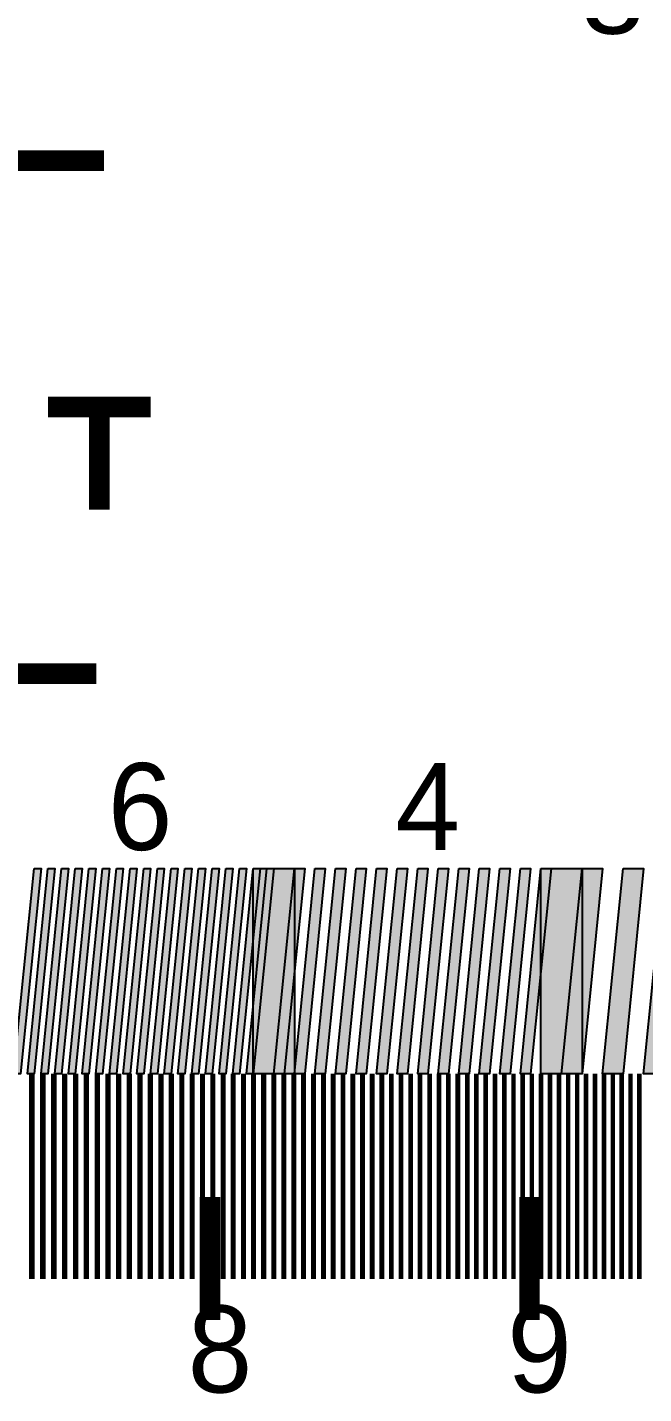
# Model space of a CAD drawing. Header units: millimetres. Extents: x 0 to 1582, y 0 to 984.
# Drawn here: x 911.1 to 1031.1, y 181.9 to 448.3 of the extents above; entities that cross this region are included whole.
import ezdxf

# ---------------------------------------------------------------- set-up
doc = ezdxf.new("R2010")
doc.units = ezdxf.units.MM
for name, color, linetype in [('LABELS', 7, 'Continuous'), ('PERIPHERY', 7, 'Continuous'), ('SFR', 7, 'Continuous')]:
    doc.layers.add(name, color=color, linetype=linetype)

msp = doc.modelspace()

# ---------------------------------------------------------------- hatches: boundary and pattern name
at = {"layer": 'PERIPHERY', "true_color": 0x000000}
h = msp.add_hatch(color=7, dxfattribs=at)
h.dxf.hatch_style = 1
h.paths.add_polyline_path([(912.45, 284.25), (913.79, 284.25), (909.78, 244.25), (908.45, 244.25), (912.45, 284.25)])
h = msp.add_hatch(color=7, dxfattribs=at)
h.dxf.hatch_style = 1
h.paths.add_polyline_path([(915.12, 284.25), (916.45, 284.25), (912.45, 244.25), (911.12, 244.25), (915.12, 284.25)])
h = msp.add_hatch(color=7, dxfattribs=at)
h.dxf.hatch_style = 1
h.paths.add_polyline_path([(917.79, 284.25), (919.12, 284.25), (915.12, 244.25), (913.79, 244.25), (917.79, 284.25)])
h = msp.add_hatch(color=7, dxfattribs=at)
h.dxf.hatch_style = 1
h.paths.add_polyline_path([(920.45, 284.25), (921.78, 284.25), (917.79, 244.25), (916.45, 244.25), (920.45, 284.25)])
h = msp.add_hatch(color=7, dxfattribs=at)
h.dxf.hatch_style = 1
h.paths.add_polyline_path([(923.12, 284.25), (924.45, 284.25), (920.45, 244.25), (919.12, 244.25), (923.12, 284.25)])
h = msp.add_hatch(color=7, dxfattribs=at)
h.dxf.hatch_style = 1
h.paths.add_polyline_path([(925.78, 284.25), (927.12, 284.25), (923.12, 244.25), (921.78, 244.25), (925.78, 284.25)])
h = msp.add_hatch(color=7, dxfattribs=at)
h.dxf.hatch_style = 1
h.paths.add_polyline_path([(928.45, 284.25), (929.78, 284.25), (925.78, 244.25), (924.45, 244.25), (928.45, 284.25)])
h = msp.add_hatch(color=7, dxfattribs=at)
h.dxf.hatch_style = 1
h.paths.add_polyline_path([(931.12, 284.25), (932.45, 284.25), (928.45, 244.25), (927.12, 244.25), (931.12, 284.25)])
h = msp.add_hatch(color=7, dxfattribs=at)
h.dxf.hatch_style = 1
h.paths.add_polyline_path([(933.78, 284.25), (935.12, 284.25), (931.12, 244.25), (929.78, 244.25), (933.78, 284.25)])
h = msp.add_hatch(color=7, dxfattribs=at)
h.dxf.hatch_style = 1
h.paths.add_polyline_path([(936.45, 284.25), (937.78, 284.25), (933.78, 244.25), (932.45, 244.25), (936.45, 284.25)])
h = msp.add_hatch(color=7, dxfattribs=at)
h.dxf.hatch_style = 1
h.paths.add_polyline_path([(939.12, 284.25), (940.45, 284.25), (936.45, 244.25), (935.12, 244.25), (939.12, 284.25)])
h = msp.add_hatch(color=7, dxfattribs=at)
h.dxf.hatch_style = 1
h.paths.add_polyline_path([(941.78, 284.25), (943.12, 284.25), (939.11, 244.25), (937.78, 244.25), (941.78, 284.25)])
h = msp.add_hatch(color=7, dxfattribs=at)
h.dxf.hatch_style = 1
h.paths.add_polyline_path([(944.45, 284.25), (945.78, 284.25), (941.78, 244.25), (940.45, 244.25), (944.45, 284.25)])
h = msp.add_hatch(color=7, dxfattribs=at)
h.dxf.hatch_style = 1
h.paths.add_polyline_path([(947.12, 284.25), (948.45, 284.25), (944.45, 244.25), (943.12, 244.25), (947.12, 284.25)])
h = msp.add_hatch(color=7, dxfattribs=at)
h.dxf.hatch_style = 1
h.paths.add_polyline_path([(949.78, 284.25), (951.11, 284.25), (947.12, 244.25), (945.78, 244.25), (949.78, 284.25)])
h = msp.add_hatch(color=7, dxfattribs=at)
h.dxf.hatch_style = 1
h.paths.add_polyline_path([(952.45, 284.25), (953.78, 284.25), (949.78, 244.25), (948.45, 244.25), (952.45, 284.25)])
h = msp.add_hatch(color=7, dxfattribs=at)
h.dxf.hatch_style = 1
h.paths.add_polyline_path([(955.11, 284.25), (956.45, 284.25), (952.45, 244.25), (951.12, 244.25), (955.11, 284.25)])
h = msp.add_hatch(color=7, dxfattribs=at)
h.dxf.hatch_style = 1
h.paths.add_polyline_path([(957.78, 284.25), (959.12, 284.25), (955.11, 244.25), (953.78, 244.25), (957.78, 284.25)])
h = msp.add_hatch(color=7, dxfattribs=at)
h.dxf.hatch_style = 1
h.paths.add_polyline_path([(955.12, 284.25), (963.12, 284.25), (963.12, 244.25), (955.12, 244.25), (955.12, 284.25)])
h = msp.add_hatch(color=7, dxfattribs=at)
h.dxf.hatch_style = 1
h.paths.add_polyline_path([(963.12, 284.25), (965.12, 284.25), (961.12, 244.25), (959.12, 244.25), (963.12, 284.25)])
h = msp.add_hatch(color=7, dxfattribs=at)
h.dxf.hatch_style = 1
h.paths.add_polyline_path([(967.12, 284.25), (969.12, 284.25), (965.12, 244.25), (963.12, 244.25), (967.12, 284.25)])
h = msp.add_hatch(color=7, dxfattribs=at)
h.dxf.hatch_style = 1
h.paths.add_polyline_path([(971.12, 284.25), (973.12, 284.25), (969.12, 244.25), (967.12, 244.25), (971.12, 284.25)])
h = msp.add_hatch(color=7, dxfattribs=at)
h.dxf.hatch_style = 1
h.paths.add_polyline_path([(975.12, 284.25), (977.12, 284.25), (973.12, 244.25), (971.12, 244.25), (975.12, 284.25)])
h = msp.add_hatch(color=7, dxfattribs=at)
h.dxf.hatch_style = 1
h.paths.add_polyline_path([(979.12, 284.25), (981.12, 284.25), (977.12, 244.25), (975.12, 244.25), (979.12, 284.25)])
h = msp.add_hatch(color=7, dxfattribs=at)
h.dxf.hatch_style = 1
h.paths.add_polyline_path([(983.12, 284.25), (985.12, 284.25), (981.12, 244.25), (979.12, 244.25), (983.12, 284.25)])
h = msp.add_hatch(color=7, dxfattribs=at)
h.dxf.hatch_style = 1
h.paths.add_polyline_path([(987.12, 284.25), (989.12, 284.25), (985.12, 244.25), (983.12, 244.25), (987.12, 284.25)])
h = msp.add_hatch(color=7, dxfattribs=at)
h.dxf.hatch_style = 1
h.paths.add_polyline_path([(991.12, 284.25), (993.12, 284.25), (989.12, 244.25), (987.12, 244.25), (991.12, 284.25)])
h = msp.add_hatch(color=7, dxfattribs=at)
h.dxf.hatch_style = 1
h.paths.add_polyline_path([(995.12, 284.25), (997.12, 284.25), (993.12, 244.25), (991.12, 244.25), (995.12, 284.25)])
h = msp.add_hatch(color=7, dxfattribs=at)
h.dxf.hatch_style = 1
h.paths.add_polyline_path([(999.12, 284.25), (1001.12, 284.25), (997.12, 244.25), (995.12, 244.25), (999.12, 284.25)])
h = msp.add_hatch(color=7, dxfattribs=at)
h.dxf.hatch_style = 1
h.paths.add_polyline_path([(1003.12, 284.25), (1005.12, 284.25), (1001.12, 244.25), (999.12, 244.25), (1003.12, 284.25)])
h = msp.add_hatch(color=7, dxfattribs=at)
h.dxf.hatch_style = 1
h.paths.add_polyline_path([(1007.12, 284.25), (1009.12, 284.25), (1005.12, 244.25), (1003.12, 244.25), (1007.12, 284.25)])
h = msp.add_hatch(color=7, dxfattribs=at)
h.dxf.hatch_style = 1
h.paths.add_polyline_path([(1011.12, 284.25), (1013.12, 284.25), (1009.12, 244.25), (1007.12, 244.25), (1011.12, 284.25)])
h = msp.add_hatch(color=7, dxfattribs=at)
h.dxf.hatch_style = 1
h.paths.add_polyline_path([(1011.12, 284.25), (1019.12, 284.25), (1019.12, 244.25), (1011.12, 244.25), (1011.12, 284.25)])
h = msp.add_hatch(color=7, dxfattribs=at)
h.dxf.hatch_style = 1
h.paths.add_polyline_path([(1019.12, 284.25), (1023.12, 284.25), (1019.12, 244.25), (1015.12, 244.25), (1019.12, 284.25)])
h = msp.add_hatch(color=7, dxfattribs=at)
h.dxf.hatch_style = 1
h.paths.add_polyline_path([(1027.12, 284.25), (1031.12, 284.25), (1027.12, 244.25), (1023.12, 244.25), (1027.12, 284.25)])
h = msp.add_hatch(color=7, dxfattribs=at)
h.dxf.hatch_style = 1
h.paths.add_polyline_path([(1035.12, 284.25), (1039.12, 284.25), (1035.12, 244.25), (1031.12, 244.25), (1035.12, 284.25)])

# ---------------------------------------------------------------- linework, layer by layer
at = {"layer": 'PERIPHERY', "color": 250}
for points in [[(912.45, 284.25), (913.79, 284.25), (909.78, 244.25), (908.45, 244.25), (912.45, 284.25)], [(915.12, 284.25), (916.45, 284.25), (912.45, 244.25), (911.12, 244.25), (915.12, 284.25)], [(917.79, 284.25), (919.12, 284.25), (915.12, 244.25), (913.79, 244.25), (917.79, 284.25)], [(920.45, 284.25), (921.78, 284.25), (917.79, 244.25), (916.45, 244.25), (920.45, 284.25)], [(923.12, 284.25), (924.45, 284.25), (920.45, 244.25), (919.12, 244.25), (923.12, 284.25)], [(925.78, 284.25), (927.12, 284.25), (923.12, 244.25), (921.78, 244.25), (925.78, 284.25)], [(928.45, 284.25), (929.78, 284.25), (925.78, 244.25), (924.45, 244.25), (928.45, 284.25)], [(931.12, 284.25), (932.45, 284.25), (928.45, 244.25), (927.12, 244.25), (931.12, 284.25)], [(933.78, 284.25), (935.12, 284.25), (931.12, 244.25), (929.78, 244.25), (933.78, 284.25)], [(936.45, 284.25), (937.78, 284.25), (933.78, 244.25), (932.45, 244.25), (936.45, 284.25)], [(939.12, 284.25), (940.45, 284.25), (936.45, 244.25), (935.12, 244.25), (939.12, 284.25)], [(941.78, 284.25), (943.12, 284.25), (939.11, 244.25), (937.78, 244.25), (941.78, 284.25)], [(944.45, 284.25), (945.78, 284.25), (941.78, 244.25), (940.45, 244.25), (944.45, 284.25)], [(947.12, 284.25), (948.45, 284.25), (944.45, 244.25), (943.12, 244.25), (947.12, 284.25)], [(949.78, 284.25), (951.11, 284.25), (947.12, 244.25), (945.78, 244.25), (949.78, 284.25)], [(952.45, 284.25), (953.78, 284.25), (949.78, 244.25), (948.45, 244.25), (952.45, 284.25)], [(955.11, 284.25), (956.45, 284.25), (952.45, 244.25), (951.12, 244.25), (955.11, 284.25)], [(957.78, 284.25), (959.12, 284.25), (955.11, 244.25), (953.78, 244.25), (957.78, 284.25)], [(955.12, 284.25), (963.12, 284.25), (963.12, 244.25), (955.12, 244.25), (955.12, 284.25)], [(963.12, 284.25), (965.12, 284.25), (961.12, 244.25), (959.12, 244.25), (963.12, 284.25)], [(967.12, 284.25), (969.12, 284.25), (965.12, 244.25), (963.12, 244.25), (967.12, 284.25)], [(971.12, 284.25), (973.12, 284.25), (969.12, 244.25), (967.12, 244.25), (971.12, 284.25)], [(975.12, 284.25), (977.12, 284.25), (973.12, 244.25), (971.12, 244.25), (975.12, 284.25)], [(979.12, 284.25), (981.12, 284.25), (977.12, 244.25), (975.12, 244.25), (979.12, 284.25)], [(983.12, 284.25), (985.12, 284.25), (981.12, 244.25), (979.12, 244.25), (983.12, 284.25)], [(987.12, 284.25), (989.12, 284.25), (985.12, 244.25), (983.12, 244.25), (987.12, 284.25)], [(991.12, 284.25), (993.12, 284.25), (989.12, 244.25), (987.12, 244.25), (991.12, 284.25)], [(995.12, 284.25), (997.12, 284.25), (993.12, 244.25), (991.12, 244.25), (995.12, 284.25)], [(999.12, 284.25), (1001.12, 284.25), (997.12, 244.25), (995.12, 244.25), (999.12, 284.25)], [(1003.12, 284.25), (1005.12, 284.25), (1001.12, 244.25), (999.12, 244.25), (1003.12, 284.25)], [(1007.12, 284.25), (1009.12, 284.25), (1005.12, 244.25), (1003.12, 244.25), (1007.12, 284.25)], [(1011.12, 284.25), (1013.12, 284.25), (1009.12, 244.25), (1007.12, 244.25), (1011.12, 284.25)], [(1011.12, 284.25), (1019.12, 284.25), (1019.12, 244.25), (1011.12, 244.25), (1011.12, 284.25)], [(1019.12, 284.25), (1023.12, 284.25), (1019.12, 244.25), (1015.12, 244.25), (1019.12, 284.25)], [(1027.12, 284.25), (1031.12, 284.25), (1027.12, 244.25), (1023.12, 244.25), (1027.12, 284.25)], [(1035.12, 284.25), (1039.12, 284.25), (1035.12, 244.25), (1031.12, 244.25), (1035.12, 284.25)]]:
    msp.add_lwpolyline(points, close=True, dxfattribs=at)
at = {"layer": 'PERIPHERY', "color": 250, "lineweight": 35}
for points, const_width in [([(911.99, 244.25), (911.99, 204.25)], 1.08), ([(914.13, 244.25), (914.13, 204.25)], 1.07), ([(916.27, 244.25), (916.27, 204.25)], 1.07), ([(918.4, 244.25), (918.4, 204.25)], 1.06), ([(920.52, 244.25), (920.52, 204.25)], 1.06), ([(922.62, 244.25), (922.62, 204.25)], 1.05), ([(924.72, 244.25), (924.72, 204.25)], 1.05), ([(926.81, 244.25), (926.81, 204.25)], 1.04), ([(928.89, 244.25), (928.89, 204.25)], 1.04), ([(930.97, 244.25), (930.97, 204.25)], 1.03), ([(933.03, 244.25), (933.03, 204.25)], 1.03), ([(935.08, 244.25), (935.08, 204.25)], 1.02), ([(937.13, 244.25), (937.13, 204.25)], 1.02), ([(939.17, 244.25), (939.17, 204.25)], 1.02), ([(941.19, 244.25), (941.19, 204.25)], 1.01), ([(943.21, 244.25), (943.21, 204.25)], 1.01), ([(945.23, 244.25), (945.23, 204.25)], 1), ([(947.23, 244.25), (947.23, 204.25)], 1), ([(949.23, 244.25), (949.23, 204.25)], 0.996), ([(951.21, 244.25), (951.21, 204.25)], 0.992), ([(953.19, 244.25), (953.19, 204.25)], 0.988), ([(955.17, 244.25), (955.17, 204.25)], 0.984), ([(957.13, 244.25), (957.13, 204.25)], 0.98), ([(959.09, 244.25), (959.09, 204.25)], 0.977), ([(961.04, 244.25), (961.04, 204.25)], 0.973), ([(962.98, 244.25), (962.98, 204.25)], 0.969), ([(964.91, 244.25), (964.91, 204.25)], 0.966), ([(966.84, 244.25), (966.84, 204.25)], 0.962), ([(968.76, 244.25), (968.76, 204.25)], 0.958), ([(970.68, 244.25), (970.68, 204.25)], 0.955), ([(972.58, 244.25), (972.58, 204.25)], 0.951), ([(974.48, 244.25), (974.48, 204.25)], 0.948), ([(976.37, 244.25), (976.37, 204.25)], 0.945), ([(978.26, 244.25), (978.26, 204.25)], 0.941), ([(980.14, 244.25), (980.14, 204.25)], 0.938), ([(982.01, 244.25), (982.01, 204.25)], 0.935), ([(983.87, 244.25), (983.87, 204.25)], 0.931), ([(985.74, 244.25), (985.74, 204.25)], 0.928), ([(987.59, 244.25), (987.59, 204.25)], 0.925), ([(989.43, 244.25), (989.43, 204.25)], 0.922), ([(991.28, 244.25), (991.28, 204.25)], 0.918), ([(993.11, 244.25), (993.11, 204.25)], 0.915), ([(994.94, 244.25), (994.94, 204.25)], 0.912), ([(996.76, 244.25), (996.76, 204.25)], 0.909), ([(998.57, 244.25), (998.57, 204.25)], 0.906), ([(1000.38, 244.25), (1000.38, 204.25)], 0.903), ([(1002.19, 244.25), (1002.19, 204.25)], 0.9), ([(1003.99, 244.25), (1003.99, 204.25)], 0.897), ([(1005.78, 244.25), (1005.78, 204.25)], 0.895), ([(1007.56, 244.25), (1007.56, 204.25)], 0.892), ([(1009.34, 244.25), (1009.34, 204.25)], 0.889), ([(1011.12, 244.25), (1011.12, 204.25)], 0.886), ([(1012.89, 244.25), (1012.89, 204.25)], 0.883), ([(1014.65, 244.25), (1014.65, 204.25)], 0.881), ([(1016.41, 244.25), (1016.41, 204.25)], 0.878), ([(1018.16, 244.25), (1018.16, 204.25)], 0.875), ([(1019.91, 244.25), (1019.91, 204.25)], 0.872), ([(1021.65, 244.25), (1021.65, 204.25)], 0.87), ([(1023.39, 244.25), (1023.39, 204.25)], 0.867), ([(1025.12, 244.25), (1025.12, 204.25)], 0.864), ([(1026.85, 244.25), (1026.85, 204.25)], 0.862), ([(1028.57, 244.25), (1028.57, 204.25)], 0.859), ([(1030.28, 244.25), (1030.28, 204.25)], 0.857), ([(946.67, 220.25), (946.67, 196.25)], 4), ([(1008.9, 220.25), (1008.9, 196.25)], 4)]:
    msp.add_lwpolyline(points, dxfattribs=dict(at, const_width=const_width))
at = {"layer": 'PERIPHERY', "color": 250, "true_color": 0x000000}
for points in [[(912.45, 284.25), (908.45, 244.25), (909.78, 244.25)], [(909.78, 244.25), (913.79, 284.25), (912.45, 284.25)], [(915.12, 284.25), (911.12, 244.25), (912.45, 244.25)], [(912.45, 244.25), (916.45, 284.25), (915.12, 284.25)], [(917.79, 284.25), (913.79, 244.25), (915.12, 244.25)], [(915.12, 244.25), (919.12, 284.25), (917.79, 284.25)], [(920.45, 284.25), (916.45, 244.25), (917.79, 244.25)], [(917.79, 244.25), (921.78, 284.25), (920.45, 284.25)], [(923.12, 284.25), (919.12, 244.25), (920.45, 244.25)], [(920.45, 244.25), (924.45, 284.25), (923.12, 284.25)], [(925.78, 284.25), (921.78, 244.25), (923.12, 244.25)], [(923.12, 244.25), (927.12, 284.25), (925.78, 284.25)], [(928.45, 284.25), (924.45, 244.25), (925.78, 244.25)], [(925.78, 244.25), (929.78, 284.25), (928.45, 284.25)], [(931.12, 284.25), (927.12, 244.25), (928.45, 244.25)], [(928.45, 244.25), (932.45, 284.25), (931.12, 284.25)], [(933.78, 284.25), (929.78, 244.25), (931.12, 244.25)], [(931.12, 244.25), (935.12, 284.25), (933.78, 284.25)], [(936.45, 284.25), (932.45, 244.25), (933.78, 244.25)], [(933.78, 244.25), (937.78, 284.25), (936.45, 284.25)], [(939.12, 284.25), (935.12, 244.25), (936.45, 244.25)], [(936.45, 244.25), (940.45, 284.25), (939.12, 284.25)], [(941.78, 284.25), (937.78, 244.25), (939.11, 244.25)], [(939.11, 244.25), (943.12, 284.25), (941.78, 284.25)], [(944.45, 284.25), (940.45, 244.25), (941.78, 244.25)], [(941.78, 244.25), (945.78, 284.25), (944.45, 284.25)], [(947.12, 284.25), (943.12, 244.25), (944.45, 244.25)], [(944.45, 244.25), (948.45, 284.25), (947.12, 284.25)], [(949.78, 284.25), (945.78, 244.25), (947.12, 244.25)], [(947.12, 244.25), (951.11, 284.25), (949.78, 284.25)], [(952.45, 284.25), (948.45, 244.25), (949.78, 244.25)], [(949.78, 244.25), (953.78, 284.25), (952.45, 284.25)], [(955.11, 284.25), (951.12, 244.25), (952.45, 244.25)], [(952.45, 244.25), (956.45, 284.25), (955.11, 284.25)], [(957.78, 284.25), (953.78, 244.25), (955.11, 244.25)], [(955.11, 244.25), (959.12, 284.25), (957.78, 284.25)], [(955.12, 284.25), (955.12, 244.25), (963.12, 244.25)], [(963.12, 244.25), (963.12, 284.25), (955.12, 284.25)], [(963.12, 284.25), (959.12, 244.25), (961.12, 244.25)], [(961.12, 244.25), (965.12, 284.25), (963.12, 284.25)], [(967.12, 284.25), (963.12, 244.25), (965.12, 244.25)], [(965.12, 244.25), (969.12, 284.25), (967.12, 284.25)], [(971.12, 284.25), (967.12, 244.25), (969.12, 244.25)], [(969.12, 244.25), (973.12, 284.25), (971.12, 284.25)], [(975.12, 284.25), (971.12, 244.25), (973.12, 244.25)], [(973.12, 244.25), (977.12, 284.25), (975.12, 284.25)], [(979.12, 284.25), (975.12, 244.25), (977.12, 244.25)], [(977.12, 244.25), (981.12, 284.25), (979.12, 284.25)], [(983.12, 284.25), (979.12, 244.25), (981.12, 244.25)], [(981.12, 244.25), (985.12, 284.25), (983.12, 284.25)], [(987.12, 284.25), (983.12, 244.25), (985.12, 244.25)], [(985.12, 244.25), (989.12, 284.25), (987.12, 284.25)], [(991.12, 284.25), (987.12, 244.25), (989.12, 244.25)], [(989.12, 244.25), (993.12, 284.25), (991.12, 284.25)], [(995.12, 284.25), (991.12, 244.25), (993.12, 244.25)], [(993.12, 244.25), (997.12, 284.25), (995.12, 284.25)], [(999.12, 284.25), (995.12, 244.25), (997.12, 244.25)], [(997.12, 244.25), (1001.12, 284.25), (999.12, 284.25)], [(1003.12, 284.25), (999.12, 244.25), (1001.12, 244.25)], [(1001.12, 244.25), (1005.12, 284.25), (1003.12, 284.25)], [(1007.12, 284.25), (1003.12, 244.25), (1005.12, 244.25)], [(1005.12, 244.25), (1009.12, 284.25), (1007.12, 284.25)], [(1011.12, 284.25), (1007.12, 244.25), (1009.12, 244.25)], [(1009.12, 244.25), (1013.12, 284.25), (1011.12, 284.25)], [(1011.12, 284.25), (1011.12, 244.25), (1019.12, 244.25)], [(1019.12, 244.25), (1019.12, 284.25), (1011.12, 284.25)], [(1019.12, 284.25), (1015.12, 244.25), (1019.12, 244.25)], [(1019.12, 244.25), (1023.12, 284.25), (1019.12, 284.25)], [(1027.12, 284.25), (1023.12, 244.25), (1027.12, 244.25)], [(1027.12, 244.25), (1031.12, 284.25), (1027.12, 284.25)], [(1035.12, 284.25), (1031.12, 244.25), (1035.12, 244.25)]]:
    msp.add_solid(points, dxfattribs=at)
at = {"layer": 'SFR', "color": 250, "lineweight": 35, "const_width": 4}
for points in [[(906.58, 440.25), (906.58, 422.25), (926.03, 422.25)], [(935.12, 374.25), (915.12, 374.25)], [(925.12, 354.25), (925.12, 374.25)], [(924.58, 322.25), (906.58, 322.25), (906.58, 302.8)]]:
    msp.add_lwpolyline(points, dxfattribs=at)

# ---------------------------------------------------------------- texts
at = {"layer": 'LABELS', "color": 250}
for s, p in [('8', (1018.78, 447.02)), ('6', (926.78, 287.89)), ('4', (982.78, 287.89)), ('8', (942.33, 182.14)), ('9', (1004.55, 182.14))]:
    msp.add_text(s, height=16.93, dxfattribs=at).set_placement(p)

doc.saveas('drawing.dxf')
